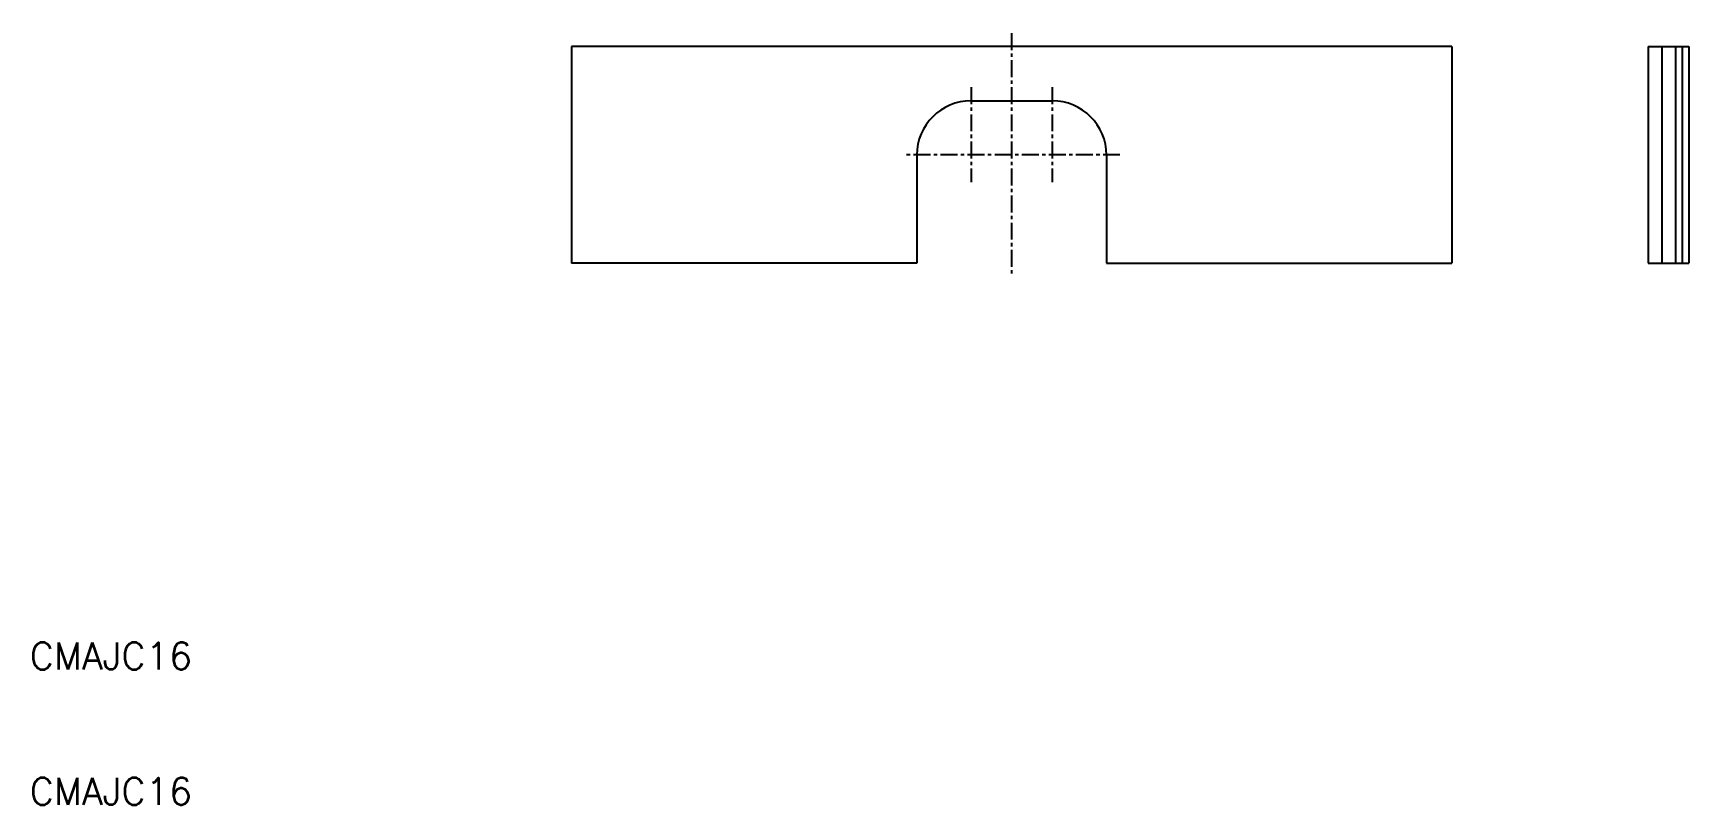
# Model space of a CAD drawing. Extents: x 10 to 132, y 10 to 67.
import ezdxf

# ---------------------------------------------------------------- set-up
doc = ezdxf.new("R2010")
doc.units = 0
doc.linetypes.add('CENTER', pattern=[2, 1.25, -0.25, 0.25, -0.25])
doc.layers.get('0').update_dxf_attribs({"linetype": 'CONTINUOUS'})
doc.layers.add('CENTER', color=1, linetype='CENTER')
doc.styles.get("Standard").update_dxf_attribs({"font": 'txt.shx'})

msp = doc.modelspace()

# ---------------------------------------------------------------- linework, layer by layer
at = {"color": 7, "linetype": 'CONTINUOUS'}
for p, q in [((115, 66), (50, 66)), ((50, 66), (50, 50)), ((115, 66), (115, 50)), ((129.5, 66), (132.5, 66)), ((129.5, 66), (129.5, 50)), ((130.5, 66), (130.5, 50)), ((131.5, 66), (131.5, 50)), ((132, 66), (132, 50)), ((132.5, 66), (132.5, 50)), ((79.5, 62), (85.5, 62)), ((75.5, 58), (75.5, 50)), ((89.5, 58), (89.5, 50)), ((75.5, 50), (50, 50)), ((89.5, 50), (115, 50)), ((129.5, 50), (132.5, 50))]:
    msp.add_line(p, q, dxfattribs=at)
for centre, start, end in [((79.5, 58), 90, 180), ((85.5, 58), 0, 90)]:
    msp.add_arc(centre, 4, start, end, dxfattribs=at)
at = {"layer": 'CENTER', "color": 1, "linetype": 'CENTER'}
for p, q in [((82.5, 67), (82.5, 49)), ((79.5, 63), (79.5, 56)), ((85.5, 63), (85.5, 56)), ((90.5, 58), (74.5, 58))]:
    msp.add_line(p, q, dxfattribs=at)

# ---------------------------------------------------------------- texts
at = {"color": 7, "linetype": 'CONTINUOUS'}
for p in [(10, 20), (10, 10)]:
    msp.add_text('CMAJC16', height=2, dxfattribs=at).set_placement(p)

doc.saveas('drawing.dxf')
